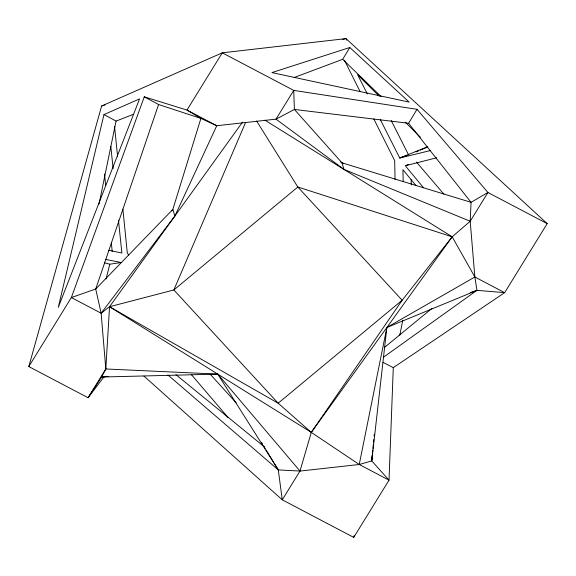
<?xml version="1.0" encoding="UTF-8"?>
<svg xmlns="http://www.w3.org/2000/svg" width="576" height="576" viewBox="0 0 576 576"><rect width="100%" height="100%" fill="white"/><g stroke="black" fill="none" stroke-linecap="round" stroke-linejoin="round"><path stroke-width="0.86" d="M104.306 376.438L88.078 397.728L28.8 366.566L101.621 105.984L222.271 52.826L345.996 38.606L547.2 223.646L504.648 292.658L393.293 367.646L389.023 480.161L353.729 537.394L282.262 499.817L143.928 376.07M383.479 357.214L476.964 290.354L474.862 276.998L470.189 221.249L471.053 202.327L408.593 123.278L294.394 109.447L276.005 119.153L216.763 125.719L200.909 118.418L186.977 110.059L144.266 96.826L71.352 297.562L28.8 366.566M144.266 96.826L158.58 104.515L95.717 289.001L101.138 313.214L105.811 368.971L88.078 397.728L101.621 377.028L105.811 368.971L109.541 306.72L242.554 122.076M371.837 460.044L372.161 455.594M372.355 452.923L372.55 450.252M372.773 450.23L371.772 460.937L389.023 480.161L359.237 464.501L311.299 432.382L109.541 306.72L101.138 313.214L71.352 297.562L95.717 289.001L172.843 209.426L200.909 118.418L158.58 104.515M372.938 448.445L373.27 444.881M373.522 442.202L373.774 439.524M374.105 435.96L374.27 434.174M353.729 537.394L354.089 535.63M399.802 335.182L402.79 320.285M167.918 374.983L278.287 469.908L299.995 471.06L359.237 464.501L386.863 327.492L474.862 276.998L504.648 292.658L476.964 290.354L470.138 292.615M99.058 203.954L116.071 121.082L133.589 114.257M103.968 114.581L58.291 307.346L139.558 98.899L103.968 114.581L116.071 121.082M106.07 278.942L109.8 264.197L121.169 262.512L105.588 259.409M266.148 450.036L278.287 469.908L282.262 499.817L299.995 471.06L311.299 432.382L402.142 300.247L452.189 236.815L470.189 221.249L487.922 192.485L417.017 109.318L293.738 90.396L222.271 52.826L186.977 110.059L216.763 125.719L174.866 216.043L101.138 313.214M245.491 122.688L173.858 289.966L109.541 306.72L278.165 403.207L311.299 432.382L452.189 236.815L264.881 120.154M294.17 77.515L342.684 59.314L349.812 47.506L409.169 102.103L271.915 72.59L349.812 47.506M408.593 123.278L417.017 109.318M171.799 210.881L172.843 209.426L174.866 216.043M384.235 347.652L431.978 308.354M416.052 151.87L418.536 150.84M420.192 150.149L426.802 147.391M406.13 165.427L408.564 164.419M476.964 290.354L386.863 327.492L371.772 460.937L359.237 464.501M427.723 146.729L399.744 157.997L380.304 119.563M407.002 155.52L399.744 157.997L430.574 150.516M101.621 105.984L105.041 104.933M436.68 157.774L405.317 165.766L423.59 187.805M342.511 39.478L345.996 38.606L346.802 40.212M108.756 376.43L101.621 377.028L217.75 374.112L299.995 471.06M105.811 368.971L217.75 374.112L278.287 469.908M108.821 250.279L121.874 253.015L118.462 220.147M104.616 262.822L109.8 264.197M470.189 221.249L343.98 169.416L276.005 119.153L293.738 90.396L294.394 109.447L341.957 162.806L471.053 202.327L487.922 192.485L547.2 223.646M383.04 362.376L393.293 367.646M340.438 161.856L343.476 163.757M175.874 374.623L264.125 446.695M342.684 59.314L381.067 96.559M379.202 96.206L357.624 74.729L367.344 93.946M405.223 122.105L420.451 137.261M210.24 374.263L236.21 402.919M416.455 162.086L443.894 194.126M191.275 374.486L228.082 417.55M416.038 185.616L402.926 169.733L403.214 181.411M256.594 121.01L297.835 187.006L402.142 300.247L278.165 403.207L173.858 289.966L297.835 187.006L452.189 236.815L474.862 276.998M128.693 255.139L127.289 252.835L122.89 209.167M261.482 442.397L262.418 443.923M263.815 446.213L265.219 448.51M377.784 94.003L378.598 95.609M391.169 120.478L408.614 154.973M344.39 60.156L360.086 91.526M373.774 118.879L394.697 160.704L395.035 179.51M341.957 162.806L343.98 169.416M110.815 146.426L113.119 168.631M114.545 126.281L117.598 156.586M104.508 173.959L105.66 185.537M111.312 242.539L112.198 251.446M411.149 179.633L411.293 184.99"/></g></svg>
